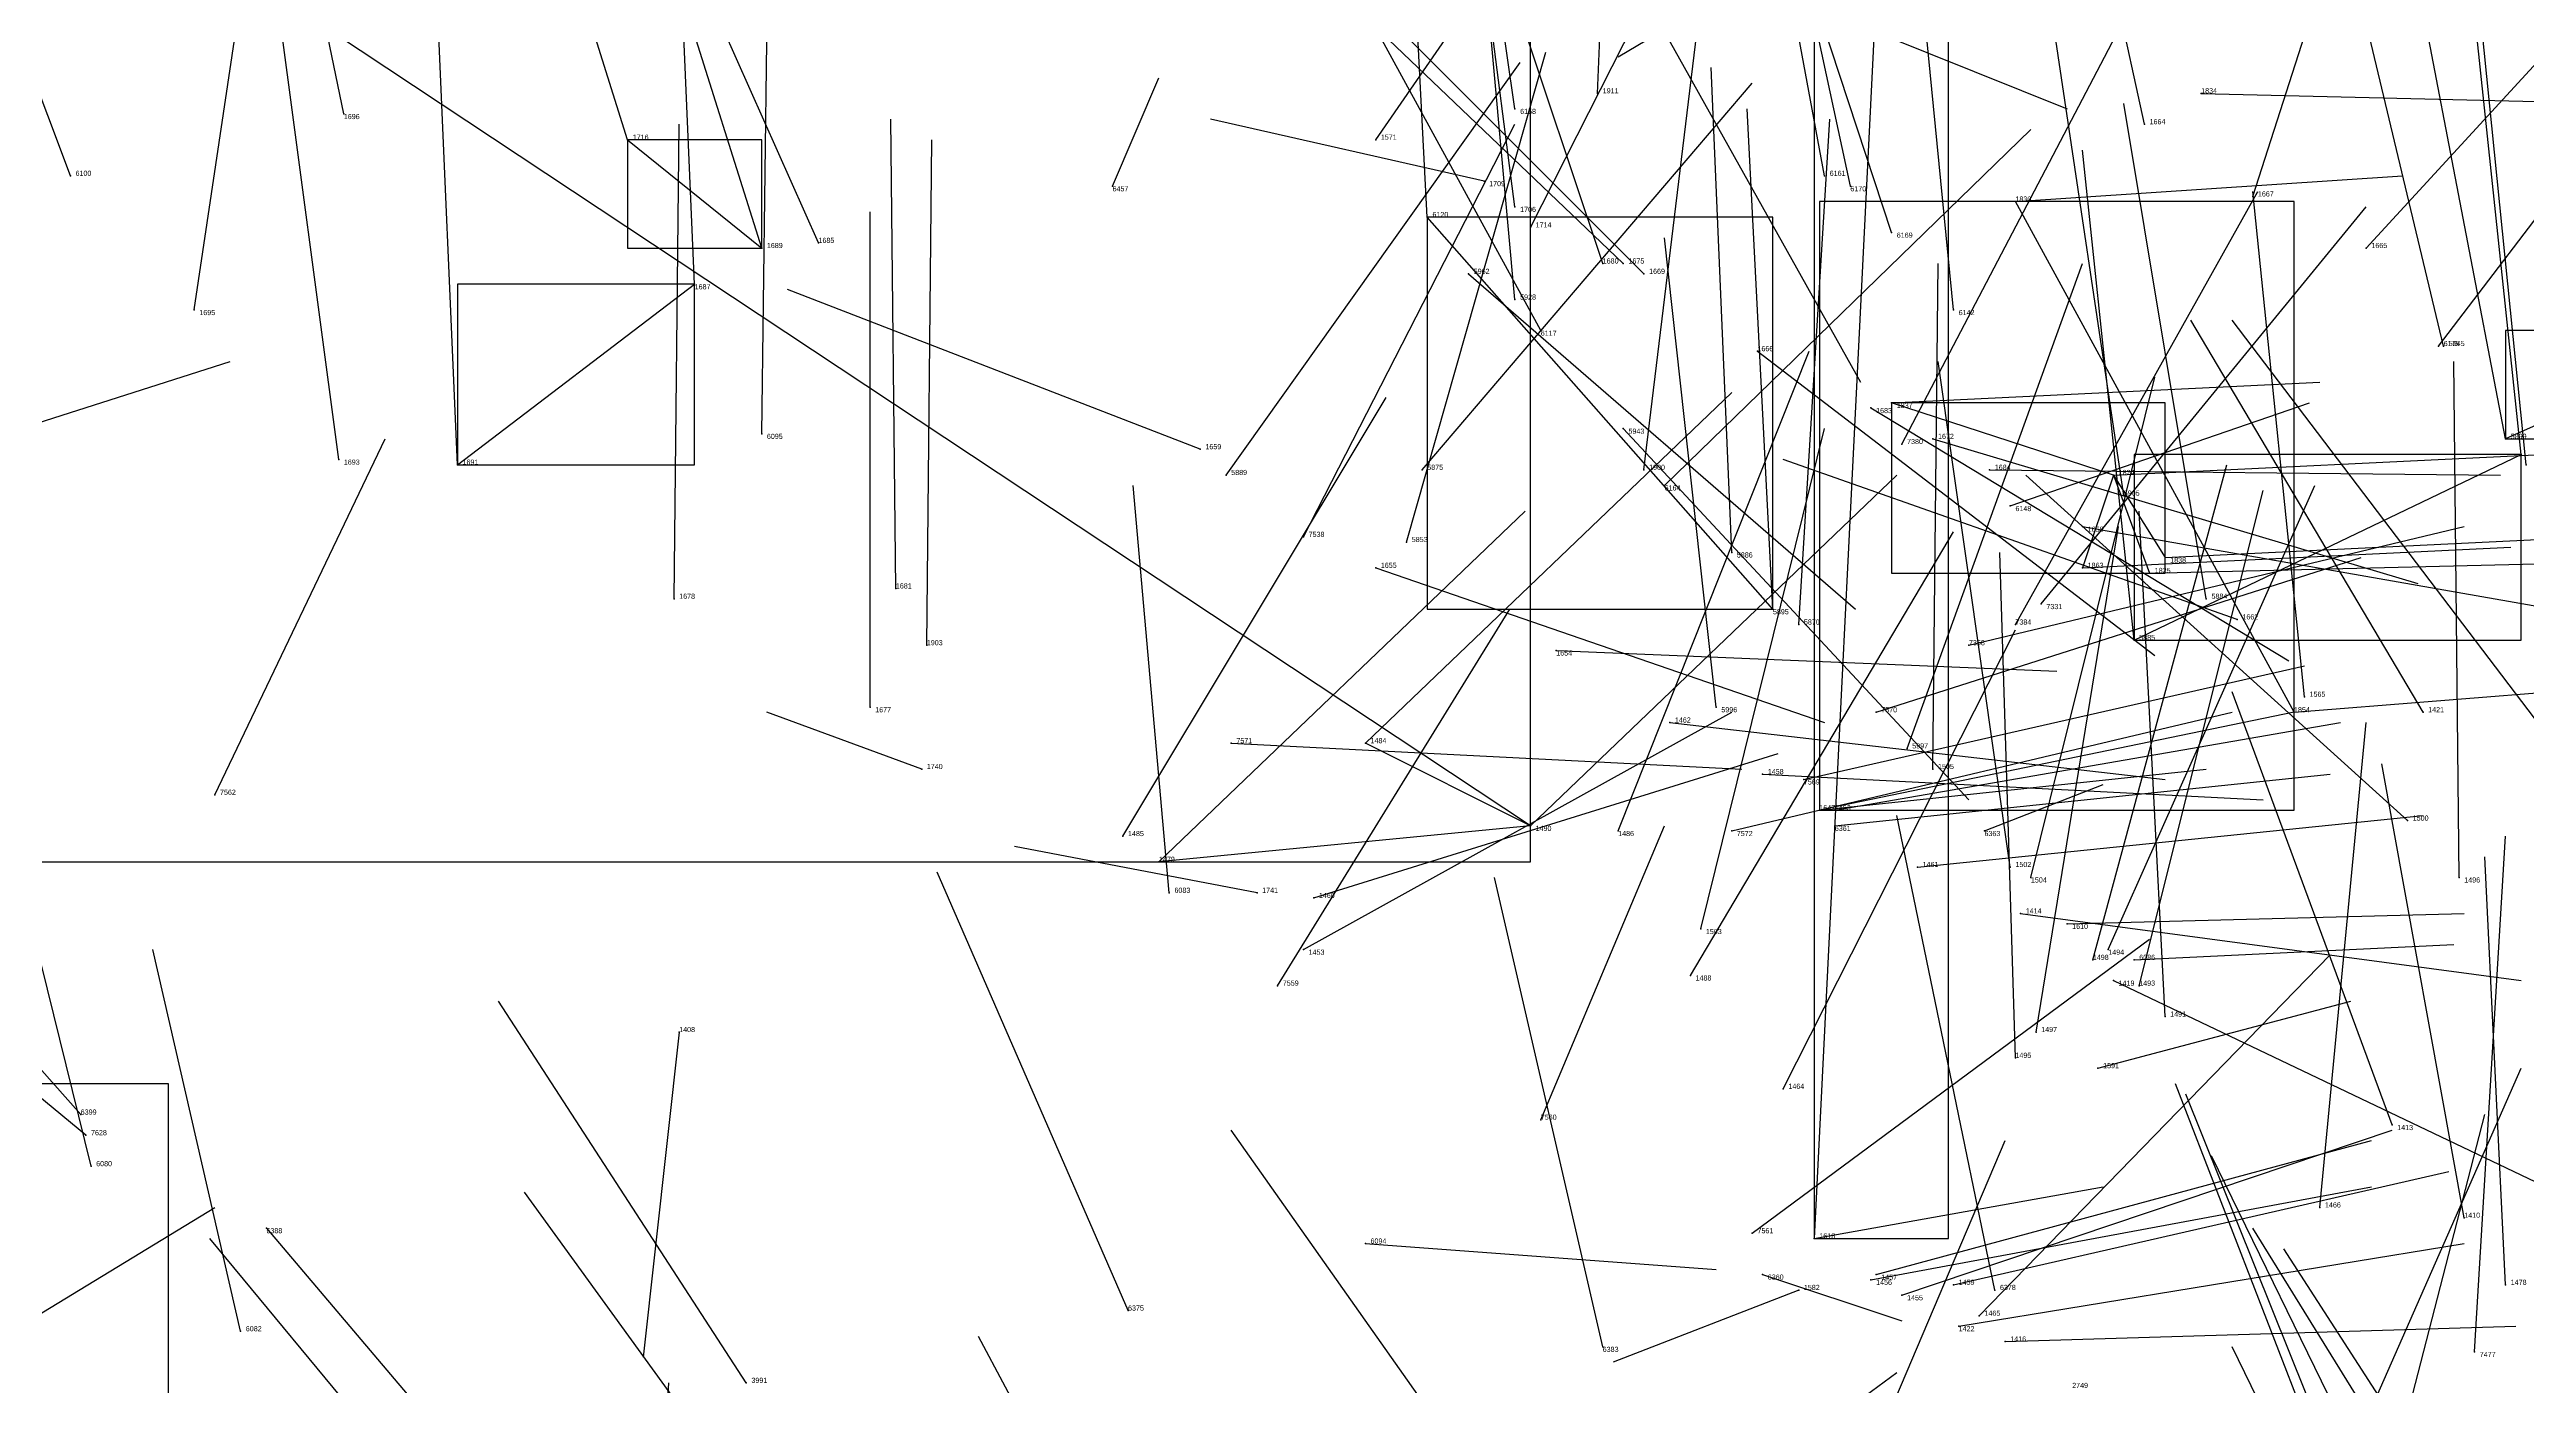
# Model space of a CAD drawing. Extents: x 59.1 to 70.8, y 600.3 to 605.1.
# Drawn here: x 67.192 to 67.6721, y 603.8695 to 604.1285 of the extents above; entities that cross this region are included whole.
import ezdxf

# ---------------------------------------------------------------- set-up
doc = ezdxf.new("R2010")
doc.units = 0
for name, color, linetype in [('Clients', 3, 'CONTINUOUS'), ('Facilities', 3, 'CONTINUOUS'), ('Facilities_lines', 3, 'CONTINUOUS'), ('Min_max_boxes', 1, 'CONTINUOUS'), ('Normals', 1, 'CONTINUOUS'), ('Source_points', 5, 'CONTINUOUS'), ('Text', 3, 'CONTINUOUS')]:
    doc.layers.add(name, color=color, linetype=linetype)

msp = doc.modelspace()

# ---------------------------------------------------------------- linework, layer by layer
at = {"layer": 'Clients', "color": 5}
for p in [(67.573, 604.099, 448.597), (67.459, 604.096, 453.783), (67.33, 604.09, 452.674), (67.317, 604.083, 452.77), (67.549, 604.06, 448.599), (67.668, 604.053, 453.273), (67.671, 604.05, 453.208), (67.602, 604.03, 448.551), (67.586, 604.028, 448.605), (67.599, 604.027, 448.508), (67.447, 603.994, 452.58), (67.535, 603.981, 448.577), (67.407, 603.971, 452.56), (67.534, 603.898, 448.568)]:
    msp.add_point(p, dxfattribs=at)
at = {"layer": 'Facilities', "color": 3}
for p in [(67.249, 604.116, 452.742), (67.476, 604.117, 453.85), (67.492, 604.12, 449.163), (67.609, 604.12, 448.551), (67.304, 604.111, 452.689), (67.449, 604.111, 453.047), (67.598, 604.114, 452.38), (67.196, 604.104, 457.936), (67.398, 604.102, 455.915), (67.47, 604.103, 452.899), (67.536, 604.104, 453.734), (67.541, 604.102, 453.667), (67.476, 604.098, 452.824), (67.619, 604.1, 452.252), (67.479, 604.094, 452.749), (67.549, 604.093, 453.598), (67.341, 604.091, 452.624), (67.493, 604.087, 452.677), (67.497, 604.087, 452.526), (67.641, 604.09, 452.181), (67.467, 604.085, 453.713), (67.501, 604.085, 452.452), (67.22, 604.078, 452.817), (67.476, 604.08, 453.713), (67.561, 604.078, 453.465), (67.481, 604.074, 453.644), (67.523, 604.07, 452.384), (67.655, 604.071, 457.826), (67.656, 604.071, 453.343), (67.545, 604.059, 452.31), (67.33, 604.054, 457.886), (67.497, 604.055, 453.574), (67.557, 604.053, 452.238), (67.248, 604.049, 452.734), (67.415, 604.051, 452.49), (67.551, 604.052, 460.897), (67.271, 604.048, 452.755), (67.42, 604.046, 453.329), (67.458, 604.047, 453.43), (67.501, 604.047, 449.166), (67.505, 604.044, 453.506), (67.568, 604.047, 452.167), (67.592, 604.046, 448.539), (67.672, 604.048, 453.142), (67.572, 604.04, 457.8), (67.594, 604.042, 453.321), (67.435, 604.034, 462.338), (67.586, 604.036, 452.096), (67.455, 604.033, 453.288), (67.518, 604.031, 453.368), (67.449, 604.028, 452.423), (67.313, 604.022, 452.69), (67.356, 604.024, 452.711), (67.526, 604.02, 453.3), (67.578, 604.021, 461.075), (67.61, 604.022, 453.252), (67.531, 604.017, 453.232), (67.573, 604.017, 460.856), (67.616, 604.018, 452.025), (67.362, 604.013, 449.088), (67.484, 604.012, 452.355), (67.564, 604.013, 461.201), (67.596, 604.014, 453.254), (67.351, 604.001, 452.623), (67.515, 604.001, 453.326), (67.629, 604.003, 453.114), (67.506, 603.998, 452.288), (67.546, 604, 461.331), (67.627, 604, 448.613), (67.652, 604, 451.957), (67.421, 603.994, 461.853), (67.552, 603.993, 453.277), (67.361, 603.989, 449.123), (67.524, 603.988, 452.214), (67.532, 603.987, 461.458), (67.557, 603.989, 453.16), (67.224, 603.984, 462.304), (67.538, 603.981, 452.141), (67.479, 603.978, 452.59), (67.496, 603.977, 452.948), (67.518, 603.977, 461.585), (67.538, 603.978, 454.902), (67.567, 603.977, 455.964), (67.649, 603.979, 452.849), (67.4, 603.976, 452.569), (67.554, 603.97, 452.071), (67.572, 603.97, 453.092), (67.576, 603.968, 453.025), (67.659, 603.968, 452.975), (67.409, 603.965, 457.888), (67.426, 603.965, 449.205), (67.437, 603.964, 452.44), (67.512, 603.958, 453.096), (67.574, 603.961, 451.998), (67.583, 603.959, 448.525), (67.435, 603.954, 452.494), (67.591, 603.954, 452.888), (67.51, 603.949, 452.518), (67.588, 603.952, 452.954), (67.592, 603.948, 451.93), (67.596, 603.952, 457.728), (67.43, 603.947, 462.353), (67.597, 603.947, 452.824), (67.314, 603.938, 451.862), (67.577, 603.938, 452.548), (67.602, 603.941, 452.69), (67.573, 603.933, 452.696), (67.589, 603.931, 448.48), (67.528, 603.927, 452.446), (67.198, 603.922, 458.057), (67.481, 603.921, 462.528), (67.646, 603.92, 451.788), (67.199, 603.918, 461.597), (67.2, 603.912, 457.86), (67.234, 603.9, 458.154), (67.632, 603.904, 452.487), (67.66, 603.902, 451.778), (67.447, 603.897, 457.716), (67.522, 603.899, 462.193), (67.524, 603.891, 455.782), (67.545, 603.89, 452.215), (67.546, 603.891, 452.14), (67.531, 603.888, 448.431), (67.551, 603.887, 452.066), (67.561, 603.889, 452.243), (67.569, 603.888, 458.248), (67.668, 603.889, 452.464), (67.401, 603.884, 458.188), (67.562, 603.881, 451.995), (67.566, 603.883, 452.307), (67.229, 603.88, 457.916), (67.493, 603.877, 458.232), (67.571, 603.878, 451.919), (67.662, 603.876, 460.308), (67.327, 603.87, 458.133)]:
    msp.add_point(p, dxfattribs=at)
at = {"layer": 'Facilities_lines', "color": 3}
for p, q in [((67.56, 604.422, 449.364), (67.534, 603.898, 448.568)), ((67.479, 603.978, 452.59), (66.886, 604.371, 453.255)), ((67.304, 604.111, 452.689), (67.33, 604.09, 452.674)), ((67.627, 604, 448.613), (67.573, 604.099, 448.597)), ((67.526, 604.02, 453.3), (67.459, 604.096, 453.783)), ((67.271, 604.048, 452.755), (67.317, 604.083, 452.77)), ((67.715, 604.074, 453.253), (67.668, 604.053, 453.273)), ((67.592, 604.046, 448.539), (67.549, 604.06, 448.599)), ((67.596, 604.014, 453.254), (67.671, 604.05, 453.208)), ((67.592, 604.046, 448.539), (67.586, 604.028, 448.605)), ((67.592, 604.046, 448.539), (67.599, 604.027, 448.508)), ((67.592, 604.046, 448.539), (67.602, 604.03, 448.551)), ((67.627, 604, 448.613), (67.535, 603.981, 448.577)), ((67.479, 603.978, 452.59), (67.447, 603.994, 452.58)), ((67.479, 603.978, 452.59), (67.407, 603.971, 452.56))]:
    msp.add_line(p, q, dxfattribs=at)
at = {"layer": 'Min_max_boxes', "color": 1}
for p, q in [((67.534, 604.422, 448.568), (67.534, 603.898, 448.568)), ((67.534, 604.422, 449.364), (67.534, 603.898, 449.364)), ((67.56, 603.898, 448.568), (67.56, 604.422, 448.568)), ((67.56, 603.898, 449.364), (67.56, 604.422, 449.364)), ((67.479, 603.971, 452.56), (67.479, 604.371, 452.56)), ((67.479, 603.971, 453.255), (67.479, 604.371, 453.255)), ((67.33, 604.111, 452.674), (67.304, 604.111, 452.674)), ((67.304, 604.111, 452.674), (67.304, 604.09, 452.674)), ((67.33, 604.111, 452.689), (67.304, 604.111, 452.689)), ((67.304, 604.111, 452.689), (67.304, 604.09, 452.689)), ((67.304, 604.111, 452.674), (67.304, 604.111, 452.689)), ((67.33, 604.09, 452.674), (67.33, 604.111, 452.674)), ((67.33, 604.09, 452.689), (67.33, 604.111, 452.689)), ((67.33, 604.111, 452.674), (67.33, 604.111, 452.689)), ((67.627, 604.099, 448.577), (67.535, 604.099, 448.577)), ((67.535, 604.099, 448.577), (67.535, 603.981, 448.577)), ((67.627, 604.099, 448.613), (67.535, 604.099, 448.613)), ((67.535, 604.099, 448.613), (67.535, 603.981, 448.613)), ((67.535, 604.099, 448.577), (67.535, 604.099, 448.613)), ((67.627, 603.981, 448.577), (67.627, 604.099, 448.577)), ((67.627, 603.981, 448.613), (67.627, 604.099, 448.613)), ((67.627, 604.099, 448.577), (67.627, 604.099, 448.613)), ((67.526, 604.096, 453.3), (67.459, 604.096, 453.3)), ((67.459, 604.096, 453.3), (67.459, 604.02, 453.3)), ((67.526, 604.096, 453.783), (67.459, 604.096, 453.783)), ((67.459, 604.096, 453.783), (67.459, 604.02, 453.783)), ((67.459, 604.096, 453.3), (67.459, 604.096, 453.783)), ((67.526, 604.02, 453.3), (67.526, 604.096, 453.3)), ((67.526, 604.02, 453.783), (67.526, 604.096, 453.783)), ((67.526, 604.096, 453.3), (67.526, 604.096, 453.783)), ((67.304, 604.09, 452.674), (67.33, 604.09, 452.674)), ((67.304, 604.09, 452.689), (67.33, 604.09, 452.689)), ((67.304, 604.09, 452.674), (67.304, 604.09, 452.689)), ((67.33, 604.09, 452.674), (67.33, 604.09, 452.689)), ((67.317, 604.083, 452.755), (67.271, 604.083, 452.755)), ((67.271, 604.083, 452.755), (67.271, 604.048, 452.755)), ((67.317, 604.083, 452.77), (67.271, 604.083, 452.77)), ((67.271, 604.083, 452.77), (67.271, 604.048, 452.77)), ((67.271, 604.083, 452.755), (67.271, 604.083, 452.77)), ((67.317, 604.048, 452.755), (67.317, 604.083, 452.755)), ((67.317, 604.048, 452.77), (67.317, 604.083, 452.77)), ((67.317, 604.083, 452.755), (67.317, 604.083, 452.77)), ((67.715, 604.074, 453.253), (67.668, 604.074, 453.253)), ((67.668, 604.074, 453.253), (67.668, 604.053, 453.253)), ((67.715, 604.074, 453.273), (67.668, 604.074, 453.273)), ((67.668, 604.074, 453.273), (67.668, 604.053, 453.273)), ((67.668, 604.074, 453.253), (67.668, 604.074, 453.273)), ((67.602, 604.06, 448.508), (67.549, 604.06, 448.508)), ((67.549, 604.06, 448.508), (67.549, 604.027, 448.508)), ((67.602, 604.06, 448.605), (67.549, 604.06, 448.605)), ((67.549, 604.06, 448.605), (67.549, 604.027, 448.605)), ((67.549, 604.06, 448.508), (67.549, 604.06, 448.605)), ((67.602, 604.027, 448.508), (67.602, 604.06, 448.508)), ((67.602, 604.027, 448.605), (67.602, 604.06, 448.605)), ((67.602, 604.06, 448.508), (67.602, 604.06, 448.605)), ((67.668, 604.053, 453.253), (67.715, 604.053, 453.253)), ((67.668, 604.053, 453.273), (67.715, 604.053, 453.273)), ((67.668, 604.053, 453.253), (67.668, 604.053, 453.273)), ((67.671, 604.05, 453.208), (67.596, 604.05, 453.208)), ((67.596, 604.05, 453.208), (67.596, 604.014, 453.208)), ((67.671, 604.05, 453.254), (67.596, 604.05, 453.254)), ((67.596, 604.05, 453.254), (67.596, 604.014, 453.254)), ((67.596, 604.05, 453.208), (67.596, 604.05, 453.254)), ((67.671, 604.014, 453.208), (67.671, 604.05, 453.208)), ((67.671, 604.014, 453.254), (67.671, 604.05, 453.254)), ((67.671, 604.05, 453.208), (67.671, 604.05, 453.254)), ((67.271, 604.048, 452.755), (67.317, 604.048, 452.755)), ((67.271, 604.048, 452.77), (67.317, 604.048, 452.77)), ((67.271, 604.048, 452.755), (67.271, 604.048, 452.77)), ((67.317, 604.048, 452.755), (67.317, 604.048, 452.77)), ((67.549, 604.027, 448.508), (67.602, 604.027, 448.508)), ((67.549, 604.027, 448.605), (67.602, 604.027, 448.605)), ((67.549, 604.027, 448.508), (67.549, 604.027, 448.605)), ((67.602, 604.027, 448.508), (67.602, 604.027, 448.605)), ((67.459, 604.02, 453.3), (67.526, 604.02, 453.3)), ((67.459, 604.02, 453.783), (67.526, 604.02, 453.783)), ((67.459, 604.02, 453.3), (67.459, 604.02, 453.783)), ((67.526, 604.02, 453.3), (67.526, 604.02, 453.783)), ((67.596, 604.014, 453.208), (67.671, 604.014, 453.208)), ((67.596, 604.014, 453.254), (67.671, 604.014, 453.254)), ((67.596, 604.014, 453.208), (67.596, 604.014, 453.254)), ((67.671, 604.014, 453.208), (67.671, 604.014, 453.254)), ((67.535, 603.981, 448.577), (67.627, 603.981, 448.577)), ((67.535, 603.981, 448.613), (67.627, 603.981, 448.613)), ((67.535, 603.981, 448.577), (67.535, 603.981, 448.613)), ((67.627, 603.981, 448.577), (67.627, 603.981, 448.613)), ((66.886, 603.971, 452.56), (67.479, 603.971, 452.56)), ((66.886, 603.971, 453.255), (67.479, 603.971, 453.255)), ((67.479, 603.971, 452.56), (67.479, 603.971, 453.255)), ((67.215, 603.928, 451.488), (67.103, 603.928, 451.488)), ((67.215, 603.928, 451.6), (67.103, 603.928, 451.6)), ((67.215, 603.744, 451.488), (67.215, 603.928, 451.488)), ((67.215, 603.744, 451.6), (67.215, 603.928, 451.6)), ((67.215, 603.928, 451.488), (67.215, 603.928, 451.6)), ((67.534, 603.898, 448.568), (67.56, 603.898, 448.568)), ((67.534, 603.898, 449.364), (67.56, 603.898, 449.364)), ((67.534, 603.898, 448.568), (67.534, 603.898, 449.364)), ((67.56, 603.898, 448.568), (67.56, 603.898, 449.364))]:
    msp.add_line(p, q, dxfattribs=at)
at = {"layer": 'Normals', "color": 1}
for p, q in [((67.492, 604.12, 449.163), (67.496, 604.218, 449.181)), ((67.476, 604.117, 453.85), (67.462, 604.214, 453.833)), ((67.598, 604.114, 452.38), (67.577, 604.211, 452.368)), ((67.249, 604.116, 452.742), (67.231, 604.203, 452.695)), ((67.304, 604.111, 452.689), (67.277, 604.197, 452.646)), ((67.536, 604.104, 453.734), (67.518, 604.201, 453.718)), ((67.541, 604.102, 453.667), (67.52, 604.2, 453.667)), ((67.459, 604.096, 453.783), (67.454, 604.193, 453.76)), ((67.449, 604.111, 453.047), (67.505, 604.192, 453.067)), ((67.619, 604.1, 452.252), (67.648, 604.19, 452.219)), ((67.549, 604.093, 453.598), (67.518, 604.187, 453.587)), ((67.476, 604.08, 453.713), (67.467, 604.179, 453.705)), ((67.196, 604.104, 457.936), (67.169, 604.176, 458)), ((67.33, 604.09, 452.674), (67.303, 604.176, 452.631)), ((67.317, 604.083, 452.77), (67.313, 604.176, 452.733)), ((67.476, 604.098, 452.824), (67.466, 604.175, 452.887)), ((67.22, 604.078, 452.817), (67.234, 604.172, 452.787)), ((67.341, 604.091, 452.624), (67.305, 604.172, 452.577)), ((67.493, 604.087, 452.677), (67.465, 604.171, 452.63)), ((67.561, 604.078, 453.465), (67.552, 604.17, 453.427)), ((67.479, 604.094, 452.749), (67.515, 604.165, 452.688)), ((67.481, 604.074, 453.644), (67.433, 604.162, 453.642)), ((67.656, 604.071, 453.343), (67.634, 604.163, 453.31)), ((67.641, 604.09, 452.181), (67.708, 604.163, 452.17)), ((67.491, 604.154, 454.082), (67.583, 604.117, 454.098)), ((67.543, 604.155, 449.267), (67.496, 604.127, 449.351)), ((67.497, 604.087, 452.526), (67.431, 604.15, 452.485)), ((67.501, 604.085, 452.452), (67.433, 604.153, 452.424)), ((67.496, 604.148, 454.013), (67.543, 604.064, 454.041)), ((67.501, 604.047, 449.166), (67.513, 604.146, 449.168)), ((67.668, 604.053, 453.273), (67.65, 604.147, 453.245)), ((67.671, 604.05, 453.208), (67.661, 604.145, 453.179)), ((67.672, 604.048, 453.142), (67.662, 604.147, 453.13)), ((67.271, 604.048, 452.755), (67.267, 604.141, 452.718)), ((67.248, 604.049, 452.734), (67.236, 604.139, 452.692)), ((67.551, 604.052, 460.897), (67.596, 604.138, 460.873)), ((67.594, 604.042, 453.321), (67.58, 604.136, 453.291)), ((67.33, 604.054, 457.886), (67.331, 604.13, 457.951)), ((67.42, 604.046, 453.329), (67.477, 604.126, 453.311)), ((67.455, 604.033, 453.288), (67.482, 604.128, 453.275)), ((67.518, 604.031, 453.368), (67.514, 604.125, 453.335)), ((67.398, 604.102, 455.915), (67.407, 604.123, 456.012)), ((67.458, 604.047, 453.43), (67.522, 604.122, 453.411)), ((67.526, 604.02, 453.3), (67.521, 604.117, 453.277)), ((67.61, 604.022, 453.252), (67.594, 604.118, 453.228)), ((67.609, 604.12, 448.551), (67.69, 604.118, 448.493)), ((67.313, 604.022, 452.69), (67.314, 604.114, 452.651)), ((67.356, 604.024, 452.711), (67.355, 604.115, 452.67)), ((67.362, 604.013, 449.088), (67.363, 604.111, 449.067)), ((67.47, 604.103, 452.899), (67.417, 604.115, 452.983)), ((67.435, 604.034, 462.338), (67.476, 604.114, 462.382)), ((67.505, 604.044, 453.506), (67.576, 604.113, 453.493)), ((67.531, 604.017, 453.232), (67.537, 604.115, 453.214)), ((67.655, 604.071, 457.826), (67.687, 604.113, 457.911)), ((67.596, 604.014, 453.254), (67.586, 604.109, 453.224)), ((67.573, 604.099, 448.597), (67.648, 604.104, 448.531)), ((67.573, 604.017, 460.856), (67.62, 604.101, 460.83)), ((67.629, 604.003, 453.114), (67.619, 604.101, 453.099)), ((67.351, 604.001, 452.623), (67.351, 604.097, 452.595)), ((67.578, 604.021, 461.075), (67.641, 604.098, 461.07)), ((67.515, 604.001, 453.326), (67.505, 604.092, 453.286)), ((67.552, 603.993, 453.277), (67.586, 604.087, 453.276)), ((67.557, 603.989, 453.16), (67.558, 604.087, 453.138)), ((67.415, 604.051, 452.49), (67.335, 604.082, 452.438)), ((67.467, 604.085, 453.713), (67.542, 604.02, 453.724)), ((67.652, 604, 451.957), (67.607, 604.076, 451.911)), ((67.675, 603.997, 452.87), (67.615, 604.076, 452.883)), ((67.139, 604.04, 451.528), (67.227, 604.068, 451.566)), ((67.496, 603.977, 452.948), (67.533, 604.07, 452.949)), ((67.523, 604.07, 452.384), (67.6, 604.011, 452.408)), ((67.572, 603.97, 453.092), (67.558, 604.068, 453.077)), ((67.659, 603.968, 452.975), (67.658, 604.068, 452.985)), ((67.549, 604.06, 448.599), (67.632, 604.064, 448.544)), ((67.576, 603.968, 453.025), (67.6, 604.065, 453.031)), ((67.4, 603.976, 452.569), (67.451, 604.061, 452.578)), ((67.447, 603.994, 452.58), (67.518, 604.062, 452.599)), ((67.545, 604.059, 452.31), (67.626, 604.01, 452.342)), ((67.572, 604.04, 457.8), (67.63, 604.06, 457.879)), ((67.224, 603.984, 462.304), (67.257, 604.053, 462.368)), ((67.497, 604.055, 453.574), (67.564, 603.983, 453.59)), ((67.512, 603.958, 453.096), (67.536, 604.055, 453.086)), ((67.557, 604.053, 452.238), (67.651, 604.025, 452.258)), ((67.616, 604.018, 452.025), (67.528, 604.049, 451.989)), ((67.592, 604.046, 448.539), (67.675, 604.05, 448.484)), ((67.409, 603.965, 457.888), (67.402, 604.044, 457.949)), ((67.479, 603.978, 452.59), (67.55, 604.046, 452.609)), ((67.568, 604.047, 452.167), (67.667, 604.046, 452.184)), ((67.649, 603.979, 452.849), (67.575, 604.046, 452.84)), ((67.588, 603.952, 452.954), (67.614, 604.048, 452.955)), ((67.591, 603.954, 452.888), (67.631, 604.044, 452.906)), ((67.407, 603.971, 452.56), (67.478, 604.039, 452.579)), ((67.597, 603.947, 452.824), (67.621, 604.043, 452.84)), ((67.602, 603.941, 452.69), (67.597, 604.039, 452.669)), ((67.51, 603.949, 452.518), (67.561, 604.035, 452.518)), ((67.564, 604.013, 461.201), (67.66, 604.036, 461.215)), ((67.577, 603.938, 452.548), (67.593, 604.036, 452.533)), ((67.586, 604.036, 452.096), (67.683, 604.019, 452.115)), ((67.602, 604.03, 448.551), (67.685, 604.034, 448.496)), ((67.546, 604, 461.331), (67.64, 604.03, 461.345)), ((67.573, 603.933, 452.696), (67.57, 604.031, 452.678)), ((67.586, 604.028, 448.605), (67.669, 604.032, 448.55)), ((67.599, 604.027, 448.508), (67.682, 604.029, 448.452)), ((67.449, 604.028, 452.423), (67.536, 603.998, 452.462)), ((67.43, 603.947, 462.353), (67.475, 604.02, 462.404)), ((67.528, 603.927, 452.446), (67.573, 604.016, 452.436)), ((67.484, 604.012, 452.355), (67.581, 604.008, 452.38)), ((67.532, 603.987, 461.458), (67.629, 604.009, 461.467)), ((67.627, 604, 448.613), (67.702, 604.006, 448.547)), ((67.646, 603.92, 451.788), (67.615, 604.004, 451.743)), ((67.361, 603.989, 449.123), (67.331, 604, 449.218)), ((67.435, 603.954, 452.494), (67.518, 604, 452.526)), ((67.506, 603.998, 452.288), (67.602, 603.987, 452.314)), ((67.518, 603.977, 461.585), (67.615, 604, 461.591)), ((67.538, 603.981, 452.141), (67.636, 603.998, 452.151)), ((67.632, 603.904, 452.487), (67.641, 603.998, 452.455)), ((67.421, 603.994, 461.853), (67.52, 603.989, 461.866)), ((67.437, 603.964, 452.44), (67.527, 603.992, 452.473)), ((67.2, 603.912, 457.86), (67.181, 603.989, 457.921)), ((67.524, 603.988, 452.214), (67.621, 603.983, 452.239)), ((67.535, 603.981, 448.577), (67.61, 603.989, 448.511)), ((67.538, 603.978, 454.902), (67.634, 603.988, 454.927)), ((67.567, 603.977, 455.964), (67.59, 603.986, 456.061)), ((67.66, 603.902, 451.778), (67.644, 603.99, 451.733)), ((67.481, 603.921, 462.528), (67.505, 603.978, 462.606)), ((67.569, 603.888, 458.248), (67.55, 603.98, 458.283)), ((67.554, 603.97, 452.071), (67.652, 603.98, 452.085)), ((67.198, 603.922, 458.057), (67.151, 603.975, 458.127)), ((67.426, 603.965, 449.205), (67.379, 603.974, 449.293)), ((67.662, 603.876, 460.308), (67.668, 603.976, 460.302)), ((67.668, 603.889, 452.464), (67.664, 603.972, 452.409)), ((67.199, 603.918, 461.597), (67.136, 603.97, 461.539)), ((67.401, 603.884, 458.188), (67.364, 603.969, 458.225)), ((67.493, 603.877, 458.232), (67.472, 603.968, 458.266)), ((67.574, 603.961, 451.998), (67.671, 603.948, 452.02)), ((67.583, 603.959, 448.525), (67.66, 603.961, 448.461)), ((67.229, 603.88, 457.916), (67.212, 603.954, 457.981)), ((67.522, 603.899, 462.193), (67.599, 603.956, 462.221)), ((67.566, 603.883, 452.307), (67.634, 603.953, 452.329)), ((67.596, 603.952, 457.728), (67.658, 603.955, 457.807)), ((67.592, 603.948, 451.93), (67.678, 603.907, 451.961)), ((67.327, 603.87, 458.133), (67.279, 603.944, 458.18)), ((67.589, 603.931, 448.48), (67.638, 603.944, 448.394)), ((67.314, 603.938, 451.862), (67.307, 603.875, 451.94)), ((67.631, 603.84, 460.413), (67.671, 603.931, 460.415)), ((67.64, 603.835, 460.075), (67.604, 603.928, 460.072)), ((67.643, 603.834, 459.992), (67.606, 603.926, 459.979)), ((67.476, 603.841, 459.003), (67.421, 603.919, 459.032)), ((67.551, 603.887, 452.066), (67.646, 603.919, 452.07)), ((67.639, 603.825, 460.292), (67.664, 603.922, 460.292)), ((67.534, 603.83, 452.472), (67.571, 603.917, 452.44)), ((67.546, 603.891, 452.14), (67.642, 603.917, 452.151)), ((67.654, 603.826, 459.912), (67.611, 603.914, 459.891)), ((67.561, 603.889, 452.243), (67.657, 603.911, 452.258)), ((67.334, 603.838, 458.075), (67.284, 603.907, 458.127)), ((67.534, 603.898, 448.568), (67.59, 603.908, 448.486)), ((67.545, 603.89, 452.215), (67.642, 603.908, 452.232)), ((67.15, 603.859, 451.377), (67.224, 603.904, 451.427)), ((67.234, 603.9, 458.154), (67.29, 603.834, 458.104)), ((67.671, 603.816, 459.835), (67.619, 603.9, 459.817)), ((67.276, 603.834, 458.036), (67.223, 603.898, 458.092)), ((67.447, 603.897, 457.716), (67.515, 603.892, 457.789)), ((67.562, 603.881, 451.995), (67.66, 603.897, 452.01)), ((67.678, 603.814, 459.753), (67.625, 603.896, 459.732)), ((67.524, 603.891, 455.782), (67.551, 603.882, 455.878)), ((67.531, 603.888, 448.431), (67.495, 603.874, 448.523)), ((67.571, 603.878, 451.919), (67.67, 603.881, 451.932)), ((67.418, 603.793, 458.643), (67.372, 603.879, 458.665)), ((67.658, 603.789, 459.929), (67.615, 603.877, 459.908)), ((67.471, 603.814, 462.062), (67.55, 603.872, 462.083)), ((67.306, 603.774, 458.402), (67.312, 603.87, 458.428))]:
    msp.add_line(p, q, dxfattribs=at)
at = {"layer": 'Source_points', "color": 5}
for p in [(67.249, 604.116, 452.742), (67.476, 604.117, 453.85), (67.492, 604.12, 449.163), (67.609, 604.12, 448.551), (67.304, 604.111, 452.689), (67.449, 604.111, 453.047), (67.598, 604.114, 452.38), (67.196, 604.104, 457.936), (67.398, 604.102, 455.915), (67.47, 604.103, 452.899), (67.536, 604.104, 453.734), (67.541, 604.102, 453.667), (67.476, 604.098, 452.824), (67.573, 604.099, 448.597), (67.619, 604.1, 452.252), (67.459, 604.096, 453.783), (67.479, 604.094, 452.749), (67.549, 604.093, 453.598), (67.33, 604.09, 452.674), (67.341, 604.091, 452.624), (67.493, 604.087, 452.677), (67.497, 604.087, 452.526), (67.641, 604.09, 452.181), (67.317, 604.083, 452.77), (67.467, 604.085, 453.713), (67.501, 604.085, 452.452), (67.22, 604.078, 452.817), (67.476, 604.08, 453.713), (67.561, 604.078, 453.465), (67.481, 604.074, 453.644), (67.523, 604.07, 452.384), (67.655, 604.071, 457.826), (67.656, 604.071, 453.343), (67.545, 604.059, 452.31), (67.549, 604.06, 448.599), (67.33, 604.054, 457.886), (67.497, 604.055, 453.574), (67.557, 604.053, 452.238), (67.668, 604.053, 453.273), (67.248, 604.049, 452.734), (67.415, 604.051, 452.49), (67.551, 604.052, 460.897), (67.671, 604.05, 453.208), (67.271, 604.048, 452.755), (67.42, 604.046, 453.329), (67.458, 604.047, 453.43), (67.501, 604.047, 449.166), (67.505, 604.044, 453.506), (67.568, 604.047, 452.167), (67.592, 604.046, 448.539), (67.672, 604.048, 453.142), (67.572, 604.04, 457.8), (67.594, 604.042, 453.321), (67.435, 604.034, 462.338), (67.586, 604.036, 452.096), (67.455, 604.033, 453.288), (67.518, 604.031, 453.368), (67.602, 604.03, 448.551), (67.449, 604.028, 452.423), (67.586, 604.028, 448.605), (67.599, 604.027, 448.508), (67.313, 604.022, 452.69), (67.356, 604.024, 452.711), (67.526, 604.02, 453.3), (67.578, 604.021, 461.075), (67.61, 604.022, 453.252), (67.531, 604.017, 453.232), (67.573, 604.017, 460.856), (67.616, 604.018, 452.025), (67.362, 604.013, 449.088), (67.484, 604.012, 452.355), (67.564, 604.013, 461.201), (67.596, 604.014, 453.254), (67.351, 604.001, 452.623), (67.515, 604.001, 453.326), (67.629, 604.003, 453.114), (67.506, 603.998, 452.288), (67.546, 604, 461.331), (67.627, 604, 448.613), (67.652, 604, 451.957), (67.421, 603.994, 461.853), (67.447, 603.994, 452.58), (67.552, 603.993, 453.277), (67.361, 603.989, 449.123), (67.524, 603.988, 452.214), (67.532, 603.987, 461.458), (67.557, 603.989, 453.16), (67.224, 603.984, 462.304), (67.535, 603.981, 448.577), (67.538, 603.981, 452.141), (67.479, 603.978, 452.59), (67.496, 603.977, 452.948), (67.518, 603.977, 461.585), (67.538, 603.978, 454.902), (67.567, 603.977, 455.964), (67.649, 603.979, 452.849), (67.4, 603.976, 452.569), (67.407, 603.971, 452.56), (67.554, 603.97, 452.071), (67.572, 603.97, 453.092), (67.576, 603.968, 453.025), (67.659, 603.968, 452.975), (67.409, 603.965, 457.888), (67.426, 603.965, 449.205), (67.437, 603.964, 452.44), (67.512, 603.958, 453.096), (67.574, 603.961, 451.998), (67.583, 603.959, 448.525), (67.435, 603.954, 452.494), (67.591, 603.954, 452.888), (67.51, 603.949, 452.518), (67.588, 603.952, 452.954), (67.592, 603.948, 451.93), (67.596, 603.952, 457.728), (67.43, 603.947, 462.353), (67.597, 603.947, 452.824), (67.314, 603.938, 451.862), (67.577, 603.938, 452.548), (67.602, 603.941, 452.69), (67.573, 603.933, 452.696), (67.589, 603.931, 448.48), (67.528, 603.927, 452.446), (67.198, 603.922, 458.057), (67.481, 603.921, 462.528), (67.646, 603.92, 451.788), (67.199, 603.918, 461.597), (67.2, 603.912, 457.86), (67.234, 603.9, 458.154), (67.632, 603.904, 452.487), (67.66, 603.902, 451.778), (67.447, 603.897, 457.716), (67.522, 603.899, 462.193), (67.534, 603.898, 448.568), (67.524, 603.891, 455.782), (67.545, 603.89, 452.215), (67.546, 603.891, 452.14), (67.531, 603.888, 448.431), (67.551, 603.887, 452.066), (67.561, 603.889, 452.243), (67.569, 603.888, 458.248), (67.668, 603.889, 452.464), (67.401, 603.884, 458.188), (67.562, 603.881, 451.995), (67.566, 603.883, 452.307), (67.229, 603.88, 457.916), (67.493, 603.877, 458.232), (67.571, 603.878, 451.919), (67.662, 603.876, 460.308), (67.327, 603.87, 458.133)]:
    msp.add_point(p, dxfattribs=at)

# ---------------------------------------------------------------- texts
at = {"layer": 'Text', "color": 3}
for s, p in [('1911', (67.493, 604.12, 449.163)), ('1834', (67.609, 604.12, 448.551)), ('1696', (67.249, 604.115, 452.742)), ('6158', (67.477, 604.116, 453.85)), ('1716', (67.305, 604.111, 452.689)), ('1571', (67.45, 604.111, 453.047)), ('1664', (67.599, 604.114, 452.38)), ('6100', (67.197, 604.104, 457.936)), ('6457', (67.398, 604.101, 455.915)), ('1709', (67.471, 604.102, 452.899)), ('6161', (67.537, 604.104, 453.734)), ('6170', (67.541, 604.101, 453.667)), ('1667', (67.62, 604.1, 452.252)), ('6120', (67.46, 604.096, 453.783)), ('1706', (67.477, 604.097, 452.824)), ('1830', (67.573, 604.099, 448.597)), ('1685', (67.341, 604.091, 452.624)), ('1714', (67.48, 604.094, 452.749)), ('6169', (67.55, 604.092, 453.598)), ('1689', (67.331, 604.09, 452.674)), ('1680', (67.493, 604.087, 452.677)), ('1675', (67.498, 604.087, 452.526)), ('1665', (67.642, 604.09, 452.181)), ('1687', (67.317, 604.082, 452.77)), ('5962', (67.468, 604.085, 453.713)), ('1669', (67.502, 604.085, 452.452)), ('1695', (67.221, 604.077, 452.817)), ('5928', (67.477, 604.08, 453.713)), ('6142', (67.562, 604.077, 453.465)), ('6117', (67.481, 604.073, 453.644)), ('1666', (67.523, 604.07, 452.384)), ('6175', (67.656, 604.071, 457.826)), ('5945', (67.657, 604.071, 453.343)), ('1683', (67.546, 604.058, 452.31)), ('1837', (67.55, 604.059, 448.599)), ('6095', (67.331, 604.053, 457.886)), ('5943', (67.498, 604.054, 453.574)), ('7380', (67.552, 604.052, 460.897)), ('1672', (67.558, 604.053, 452.238)), ('5899', (67.669, 604.053, 453.273)), ('1693', (67.249, 604.048, 452.734)), ('1691', (67.272, 604.048, 452.755)), ('1659', (67.416, 604.051, 452.49)), ('5889', (67.421, 604.046, 453.329)), ('5875', (67.459, 604.047, 453.43)), ('1900', (67.502, 604.047, 449.166)), ('6164', (67.505, 604.043, 453.506)), ('1684', (67.569, 604.047, 452.167)), ('1824', (67.593, 604.046, 448.539)), ('6148', (67.573, 604.039, 457.8)), ('5905', (67.594, 604.042, 453.321)), ('7538', (67.436, 604.034, 462.338)), ('5853', (67.456, 604.033, 453.288)), ('1658', (67.587, 604.035, 452.096)), ('1655', (67.45, 604.028, 452.423)), ('5886', (67.519, 604.03, 453.368)), ('1863', (67.587, 604.028, 448.605)), ('1838', (67.603, 604.029, 448.551)), ('1681', (67.356, 604.024, 452.711)), ('1825', (67.6, 604.027, 448.508)), ('1678', (67.314, 604.022, 452.69)), ('5895', (67.526, 604.019, 453.3)), ('7331', (67.579, 604.02, 461.075)), ('5884', (67.611, 604.022, 453.252)), ('5870', (67.532, 604.017, 453.232)), ('7384', (67.573, 604.017, 460.856)), ('5885', (67.597, 604.014, 453.254)), ('1662', (67.617, 604.018, 452.025)), ('1903', (67.362, 604.013, 449.088)), ('1654', (67.484, 604.011, 452.355)), ('7358', (67.564, 604.013, 461.201)), ('1677', (67.352, 604, 452.623)), ('5996', (67.516, 604, 453.326)), ('7570', (67.547, 604, 461.331)), ('1854', (67.627, 604, 448.613)), ('1565', (67.63, 604.003, 453.114)), ('1421', (67.653, 604, 451.957)), ('1462', (67.507, 603.998, 452.288)), ('7571', (67.422, 603.994, 461.853)), ('1484', (67.448, 603.994, 452.58)), ('5997', (67.553, 603.993, 453.277)), ('1740', (67.362, 603.989, 449.123)), ('1458', (67.525, 603.988, 452.214)), ('7569', (67.532, 603.986, 461.458)), ('1505', (67.558, 603.989, 453.16)), ('7562', (67.225, 603.984, 462.304)), ('1647', (67.535, 603.981, 448.577)), ('1463', (67.538, 603.981, 452.141)), ('1485', (67.401, 603.976, 452.569)), ('1490', (67.48, 603.977, 452.59)), ('1486', (67.496, 603.976, 452.948)), ('7572', (67.519, 603.976, 461.585)), ('6361', (67.538, 603.977, 454.902)), ('6363', (67.567, 603.976, 455.964)), ('1500', (67.65, 603.979, 452.849)), ('1479', (67.407, 603.971, 452.56)), ('1461', (67.555, 603.97, 452.071)), ('1502', (67.573, 603.97, 453.092)), ('1504', (67.576, 603.967, 453.025)), ('1496', (67.66, 603.967, 452.975)), ('6083', (67.41, 603.965, 457.888)), ('1741', (67.427, 603.965, 449.205)), ('1460', (67.438, 603.964, 452.44)), ('1414', (67.575, 603.961, 451.998)), ('1503', (67.513, 603.957, 453.096)), ('1610', (67.584, 603.958, 448.525)), ('1453', (67.436, 603.953, 452.494)), ('1498', (67.588, 603.952, 452.954)), ('1494', (67.591, 603.953, 452.888)), ('6086', (67.597, 603.952, 457.728)), ('7559', (67.431, 603.947, 462.353)), ('1488', (67.511, 603.948, 452.518)), ('1419', (67.593, 603.947, 451.93)), ('1493', (67.597, 603.947, 452.824)), ('1408', (67.314, 603.938, 451.862)), ('1497', (67.578, 603.938, 452.548)), ('1491', (67.603, 603.941, 452.69)), ('1495', (67.573, 603.933, 452.696)), ('1591', (67.59, 603.931, 448.48)), ('1464', (67.529, 603.927, 452.446)), ('6399', (67.198, 603.922, 458.057)), ('7628', (67.2, 603.918, 461.597)), ('7560', (67.481, 603.921, 462.528)), ('1413', (67.647, 603.919, 451.788)), ('6080', (67.201, 603.912, 457.86)), ('1466', (67.633, 603.904, 452.487)), ('6388', (67.234, 603.899, 458.154)), ('7561', (67.523, 603.899, 462.193)), ('1410', (67.66, 603.902, 451.778)), ('6094', (67.448, 603.897, 457.716)), ('1618', (67.535, 603.898, 448.568)), ('6360', (67.525, 603.89, 455.782)), ('1456', (67.546, 603.889, 452.215)), ('1457', (67.547, 603.89, 452.14)), ('1459', (67.562, 603.889, 452.243)), ('1478', (67.669, 603.889, 452.464)), ('6375', (67.401, 603.884, 458.188)), ('1582', (67.532, 603.888, 448.431)), ('1455', (67.552, 603.886, 452.066)), ('6378', (67.57, 603.888, 458.248)), ('6082', (67.23, 603.88, 457.916)), ('1422', (67.562, 603.88, 451.995)), ('1465', (67.567, 603.883, 452.307)), ('6383', (67.493, 603.876, 458.232)), ('1416', (67.572, 603.878, 451.919)), ('7477', (67.663, 603.875, 460.308)), ('3991', (67.328, 603.87, 458.133)), ('2749', (67.584, 603.869, 451.848))]:
    msp.add_text(s, height=0.001, dxfattribs=at).set_placement(p)

doc.saveas('drawing.dxf')
